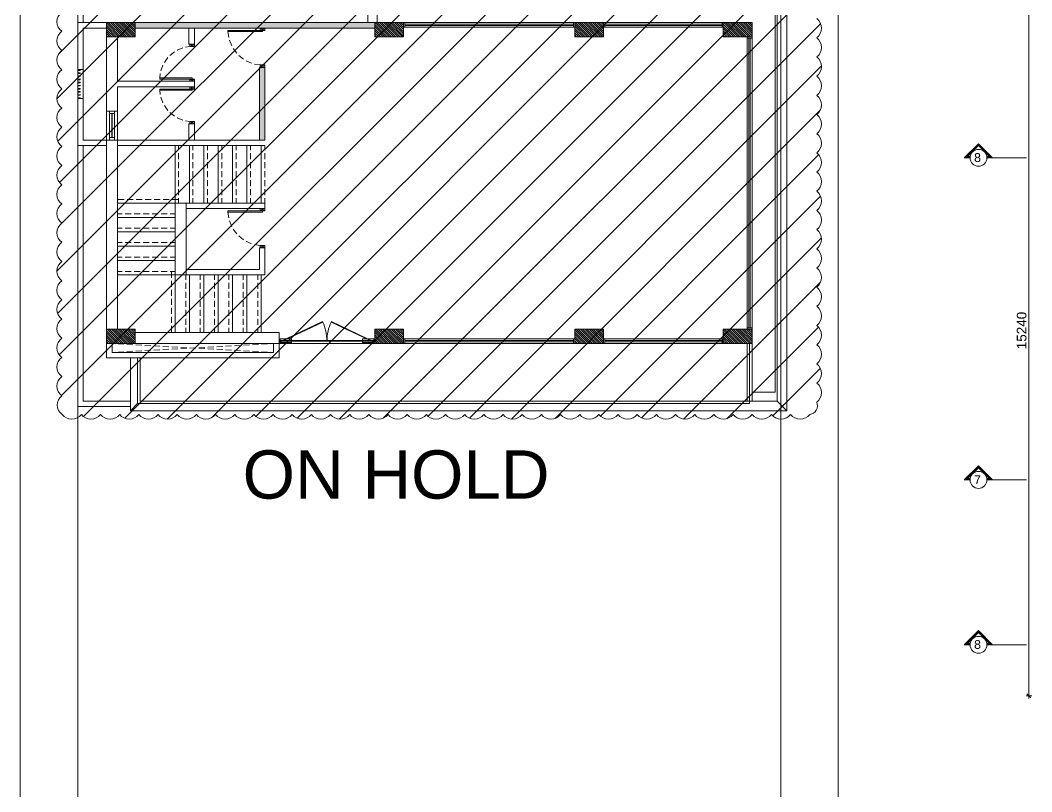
# Model space of a CAD drawing. Header units: millimetres. Extents: x -1303 to 98744, y -1303 to 90097.
# Drawn here: x 32674 to 53782, y 64031 to 80120 of the extents above; entities that cross this region are included whole.
import ezdxf

# ---------------------------------------------------------------- set-up
doc = ezdxf.new("R2010")
doc.units = ezdxf.units.MM
doc.layers.add('PDF_Geometry', color=7, linetype='Continuous')
doc.layers.add('PDF_Text', color=7, linetype='Continuous')
doc.layers.add('PDF_Solid Fills', color=192, linetype='Continuous', true_color=0xc2c0c0c0)
doc.styles.add('PDF Arial-Black', font='arial.ttf')
doc.styles.add('PDF ArialMT', font='arial.ttf')
doc.styles.get("Standard").update_dxf_attribs({"font": 'arial.ttf'})

msp = doc.modelspace()

# ---------------------------------------------------------------- linework, layer by layer
at = {"layer": 'PDF_Geometry', "color": 9, "lineweight": 0, "true_color": 0xc0c0c0}
for points in [[(34474.24796, 86672.6981, 0.4142164324), (32673.58117, 84872.28544), (32674.25886, 44887.75404, 0.4142117135), (34473.6529, 43087.25874), (47944.15217, 43087.25874, 0.4142070399), (49744.22184, 44887.32841), (49744.22184, 84872.28544, 0.4142023214), (47944.15217, 86672.35925), (34474.24796, 86672.6981)], [(47944.23481, 44287.72669, 0.4142378532), (48544.17539, 44887.32841), (48544.25804, 84857.13641, 0.4142264843), (47944.15217, 85457.08112), (34474.24796, 85457.08112, 0.4142247887), (33873.62968, 84857.05377), (33873.62968, 44887.32841, 0.4142527306), (34473.6529, 44287.30519), (47944.23481, 44287.72669)], [(38157.27723, 73435.21131, 0.4142560635), (38151.27711, 73441.21141, 0.4142558302), (38145.27701, 73435.21131, 0.4142560638), (38151.27711, 73429.21119, 0.416788948), (38155.04164, 73434.59145), (38146.57868, 73434.59145)], [(40003.27748, 73435.21131, 0.4142560549), (39997.27736, 73441.21141, 0.4142558148), (39991.27726, 73435.21131, 0.4142560571), (39997.27736, 73429.21119, 0.4143638507), (40000.81462, 73434.59145), (39993.19878, 73434.59145)]]:
    msp.add_lwpolyline(points, format="xyb", dxfattribs=at)
at = {"layer": 'PDF_Geometry', "color": 1, "lineweight": 0}
for points in [[(33438.63423, 74890.22102), (40317.32859, 81768.92366)], [(33439.48135, 78482.74866), (36723.11085, 81766.37816)], [(33453.01879, 74006.69269), (41180.55078, 81733.37756)], [(33455.56016, 77600.91457), (37584.63879, 81729.98908)], [(33477.56468, 79418.75728), (35843.80573, 81784.99833)], [(33486.87064, 73141.77626), (42089.47215, 81744.37776)], [(33490.25912, 76737.69238), (38505.40747, 81751.99774)], [(33514.80089, 75863.46173), (39437.18048, 81785.84959)], [(33535.11118, 72292.0915), (43029.70811, 81787.53556)], [(33994.6484, 71853.71169), (43912.3976, 81771.46089)], [(34857.02759, 71818.16559), (44776.46278, 81737.60904)], [(36665.56022, 71830.86004), (46621.38863, 81786.69258)], [(37590.56452, 71857.94318), (47506.61534, 81773.99813)], [(38452.09246, 71820.7111), (48372.3789, 81741.84052)], [(39330.54633, 71801.23967), (49222.05952, 81692.757)], [(40250.47202, 71823.24833), (49336.30952, 80909.0817)], [(41186.47651, 71861.33166), (49372.6986, 80047.55376)], [(42046.31434, 71823.24833), (49391.31878, 79168.24863)], [(42923.07396, 71802.09092), (49365.08276, 78244.09973)], [(52493.8417, 77248.85037), (52374.5131, 77248.85037), (52669.86967, 77544.21106), (52965.22623, 77248.85037), (52845.89764, 77248.85037)], [(52493.8417, 77258.16459), (52397.36062, 77258.16459), (52669.86967, 77530.66536), (52942.37872, 77258.16459), (52845.89764, 77258.16459)], [(52493.8417, 77267.47053), (52419.36515, 77267.47053), (52669.86967, 77517.97092), (52919.52707, 77267.47053), (52845.89764, 77267.47053)], [(52493.8417, 77276.77648), (52442.2168, 77276.77648), (52669.86967, 77504.43349), (52897.52253, 77276.77648), (52845.89764, 77276.77648)], [(43834.53669, 71814.78537), (49332.92516, 77313.17384)], [(52965.22623, 77248.85037), (53669.34638, 77248.85037)], [(44782.3885, 71865.56314), (49370.16137, 76453.33188)], [(45641.37921, 71825.78557), (49390.47165, 75574.87801)], [(46516.44872, 71803.78517), (49372.6986, 74660.03506)], [(47421.1386, 71809.70263), (49328.69367, 73717.25771)], [(48378.30049, 71868.94337), (49367.62, 72858.26701)], [(52493.8417, 70533.48952), (52374.5131, 70533.48952), (52669.86967, 70828.85022), (52965.22623, 70533.48952), (52845.89764, 70533.48952)], [(52493.8417, 70542.80374), (52397.36062, 70542.80374), (52669.86967, 70815.30452), (52942.37872, 70542.80374), (52845.89764, 70542.80374)], [(52493.8417, 70552.10969), (52419.36515, 70552.10969), (52669.86967, 70802.61008), (52919.52707, 70552.10969), (52845.89764, 70552.10969)], [(52493.8417, 70561.41564), (52442.2168, 70561.41564), (52669.86967, 70789.07265), (52897.52253, 70561.41564), (52845.89764, 70561.41564)], [(52965.22623, 70533.48952), (53669.34638, 70533.48952)], [(52493.8417, 67095.83659), (52374.5131, 67095.83659), (52669.86967, 67391.19315), (52965.22623, 67095.83659), (52845.89764, 67095.83659)], [(52493.8417, 67105.14667), (52397.36062, 67105.14667), (52669.86967, 67377.65158), (52942.37872, 67105.14667), (52845.89764, 67105.14667)], [(52493.8417, 67114.45262), (52419.36515, 67114.45262), (52669.86967, 67364.11002), (52919.52707, 67114.45262), (52845.89764, 67114.45262)], [(52493.8417, 67123.7627), (52442.2168, 67123.7627), (52669.86967, 67351.41558), (52897.52253, 67123.7627), (52845.89764, 67123.7627)], [(52965.22623, 67095.83659), (53669.34638, 67095.83659)]]:
    msp.add_lwpolyline(points, dxfattribs=at)
for points in [[(35737.1757, 71800.39668), (45628.17649, 81688.01311, 0.4999341941)], [(33538.94979, 80288.84532, 0.4999568876), (33538.92116, 79888.8802, 0.4999966035), (33538.99438, 79488.81604, 0.5000187341), (33538.96861, 79088.83682, 0.4999208291), (33538.94419, 78688.84793, 0.4999582172), (33538.92031, 78288.87719, 0.4999195064), (33538.94503, 77888.84896, 0.4999643604), (33538.91638, 77488.88387, 0.4999269374), (33538.94023, 77088.85672, 0.4999718338), (33538.91159, 76688.8916, 0.5000115381), (33538.98482, 76288.82744, 0.5000336728), (33538.95904, 75888.84822, 0.4999358088), (33538.93465, 75488.85931, 0.4998984723), (33538.95855, 75088.83214, 0.4999344401), (33538.93547, 74688.86036, 0.4999046219), (33538.95461, 74288.83882, 0.499941872), (33538.93067, 73888.86812, 0.4999046219), (33538.95461, 73488.84091, 0.5000264604), (33538.97525, 73088.83884, 0.4999739155), (33538.99729, 72688.80315, 0.4999432727), (33538.92987, 72288.86507, 0.4999016052), (33548.99596, 71898.89472, 0.5000072084), (33949.01069, 71898.91959, 0.5000406878), (34348.98285, 71898.89237, 0.4999692784), (34748.99367, 71898.89446, 0.4999357409), (35149.01807, 71898.91602, 0.5000146733), (35549.00499, 71898.91481, 0.4999697333), (35949.03642, 71898.93778, 0.499976729), (36348.98798, 71898.88968, 0.4999432035), (36749.01237, 71898.91124, 0.500018344), (37149.00207, 71898.91237, 0.4999772037), (37549.03072, 71898.933, 0.4999842019), (37948.98228, 71898.8849, 0.4999469426), (38349.00949, 71898.90885, 0.5000258491), (38748.9964, 71898.90762, 0.499984667), (39149.02502, 71898.92822, 0.4999916753), (39548.97658, 71898.88012, 0.499954406), (39949.00379, 71898.90407, 0.5000333229), (40348.99069, 71898.90284, 0.4999921385), (40749.01932, 71898.92344, 0.4999991402), (41148.97088, 71898.87534, 0.4999618775), (41548.99809, 71898.89929, 0.5000407896), (41948.985, 71898.89806, 0.4999996027), (42349.01362, 71898.91866, 0.5000066146), (42748.96518, 71898.87056, 0.4999693418), (43148.99239, 71898.89451, 0.5000482501), (43548.9793, 71898.89327, 0.5000033427), (43949.01074, 71898.91626, 0.499935662), (44349.01875, 71898.91597, 0.4999768142), (44748.98669, 71898.88973, 0.4999772938), (45149.03288, 71898.93869, 0.5000108077), (45549.00504, 71898.91149, 0.499943164), (45949.01307, 71898.91122, 0.4999842871), (46348.98098, 71898.88495, 0.4999847568), (46749.02718, 71898.93391, 0.5000182808), (47148.99934, 71898.9067, 0.4999506348), (47549.00737, 71898.90644, 0.4999917529), (47948.97529, 71898.88017, 0.4999922674), (48349.02149, 71898.92915, 0.5000257454), (48748.99364, 71898.90193, 0.4999580983), (49149.00167, 71898.90166, 0.4999188692), (49294.06244, 72153.83655, 0.4999016904), (49294.04207, 72553.87154, 0.4999465284), (49294.07072, 72953.83664, 0.4999091126), (49294.04687, 73353.86379, 0.4999452066), (49294.06987, 73753.83561, 0.4999152598), (49294.0508, 74153.85711, 0.4999526786), (49294.07465, 74553.82787, 0.4999923884), (49294.00142, 74953.89204, 0.5000233136), (49294.03283, 75353.86455, 0.4999166217), (49294.05163, 75753.86014, 0.4999614733), (49294.08028, 76153.82524, 0.4999240843), (49294.0564, 76553.85241, 0.4999601512), (49294.07944, 76953.8242, 0.4999301928), (49294.06036, 77353.84571, 0.4999676165), (49294.08421, 77753.81647, 0.5000073299), (49294.01099, 78153.88063, 0.5000382529), (49294.0424, 78553.85315, 0.4999315932), (49294.06116, 78953.84876, 0.4999689374), (49294.08506, 79353.81949, 0.4999390186), (49294.06596, 79753.84101, 0.4999004077), (49294.04119, 80153.86926, 0.4999376562)]]:
    msp.add_lwpolyline(points, format="xyb", dxfattribs=at)
at = {"layer": 'PDF_Geometry', "color": 222, "lineweight": 0, "true_color": 0xb8008a}
for points in [[(53722.66139, 66052.35082), (53722.66139, 81252.68294)], [(53679.49946, 66074.35534), (53764.9762, 65989.72571)], [(53722.66139, 66092.12839), (53722.66139, 65971.95267)], [(53781.90213, 66032.04053), (53662.57353, 66032.04053)]]:
    msp.add_lwpolyline(points, dxfattribs=at)
at = {"layer": 'PDF_Geometry', "color": 9, "lineweight": 0, "true_color": 0xc0c0c0}
for points in [[(33873.62968, 80072.09966), (33873.62968, 80672.11875), (39923.80083, 80672.11875)], [(39923.80083, 80072.09966), (39923.80083, 80821.91484), (48668.58259, 80821.91484), (48668.58259, 71977.27591), (34973.81482, 71977.27591), (34973.81482, 73077.46105)], [(33988.7268, 80072.09966), (33988.7268, 80557.02576), (39923.80083, 80557.02576)], [(40123.52758, 80072.09966), (40123.52758, 80622.19223), (48468.85585, 80622.19223), (48468.85585, 72176.99852), (35173.54157, 72176.99852), (35173.54157, 73077.46105), (35173.54157, 72176.99852), (47843.44373, 72176.99852), (47843.44373, 73377.04497)], [(40123.52758, 80557.02576), (48429.07827, 80557.02576), (48429.07827, 72362.34071), (47944.15217, 72362.34071)], [(34473.6529, 80072.09966), (33873.62968, 80072.09966), (33873.62968, 79089.54474), (33988.7268, 79089.54474), (33988.7268, 79956.99841), (34473.6529, 79956.99841)], [(33873.62968, 80042.47929), (33873.62968, 79791.97064)], [(35073.67613, 80072.09966), (40073.59693, 80072.09966)], [(48544.17539, 79791.97064), (48544.17539, 80042.47929)], [(35073.67613, 79956.99841), (40073.59693, 79956.99841)], [(36192.48144, 79956.99841), (36192.48144, 79617.63691), (36307.57856, 79617.63691), (36307.57856, 79956.99841)], [(37009.15733, 79882.52599), (37024.38902, 79762.35027)], [(37778.43981, 79956.99841), (37678.57851, 79907.07189)], [(37678.57851, 79956.99841), (37778.43981, 79907.07189)], [(33873.62968, 79667.56343), (33873.62968, 79417.06304)], [(34473.6529, 79772.50747), (34473.6529, 78222.09107), (34703.84714, 78222.09107), (34703.84714, 78732.40606), (36307.57856, 78732.40606), (36307.57856, 78847.50731), (36213.63885, 78894.0536)], [(34703.84714, 79772.50747), (34703.84714, 78847.50731), (36307.57856, 78847.50731)], [(36307.57856, 79617.63691), (36213.63885, 79570.23936), (36125.62486, 79557.54491)], [(36307.57856, 79570.23936), (36213.63885, 79617.63691)], [(37039.62483, 79701.41528), (37086.17112, 79585.47931)], [(48544.17539, 79417.06304), (48544.17539, 79667.56343)], [(35896.27775, 79462.76635), (35798.10655, 79384.90543)], [(36065.537, 79541.47024), (35949.59276, 79494.07269)], [(37116.63861, 79531.31304), (37191.11103, 79430.60047)], [(37234.27297, 79385.74843), (37331.59704, 79307.88751)], [(33873.62968, 79292.65584), (33873.62968, 79042.15545)], [(35651.69896, 79184.33157), (35607.68989, 79067.54434)], [(35754.94462, 79340.05339), (35681.31933, 79239.34083)], [(37384.91204, 79275.72992), (37499.16204, 79224.95214)], [(37559.2499, 79207.18322), (37678.57851, 79186.86881), (37778.43981, 79136.94229)], [(37778.43981, 79186.86881), (37678.57851, 79136.94229)], [(48544.17539, 79042.15545), (48544.17539, 79292.65584)], [(34473.6529, 77506.97073), (33873.62968, 77506.97073), (33873.62968, 78489.52565), (33988.7268, 78489.52565), (33988.7268, 77622.07198), (37778.43981, 77622.07198), (37778.43981, 79136.94229), (37664.18981, 79136.94229), (37664.18981, 77622.07198)], [(33877.01404, 79087.0075), (33921.0231, 79077.70155)], [(33921.0231, 79087.0075), (33877.01404, 79077.70155)], [(33877.01404, 79021.84104), (33921.0231, 79012.53508)], [(33921.0231, 79021.84104), (33877.01404, 79012.53508)], [(33877.01404, 78956.67457), (33921.0231, 78947.36862)], [(33921.0231, 78956.67457), (33877.01404, 78947.36862)], [(35594.14833, 79006.60935), (35584.84237, 78917.74825)], [(33873.62968, 78916.90526), (33873.62968, 78667.24786)], [(33877.01404, 78891.51637), (33921.0231, 78883.05341)], [(33921.0231, 78891.51637), (33877.01404, 78883.05341)], [(33877.01404, 78827.1929), (33921.0231, 78817.88694)], [(33921.0231, 78827.1929), (33877.01404, 78817.88694)], [(33877.01404, 78762.02643), (33921.0231, 78752.72048)], [(33921.0231, 78762.02643), (33877.01404, 78752.72048)], [(36213.63885, 78847.50731), (36307.57856, 78894.0536)], [(48544.17539, 78667.24786), (48544.17539, 78916.90526)], [(33873.62968, 78541.9894), (33873.62968, 78292.332)], [(33877.01404, 78696.86823), (33921.0231, 78687.55401)], [(33921.0231, 78696.86823), (33877.01404, 78687.55401)], [(33877.01404, 78631.70176), (33921.0231, 78622.38754)], [(33921.0231, 78631.70176), (33877.01404, 78622.38754)], [(33877.01404, 78566.5353), (33921.0231, 78558.07234)], [(33921.0231, 78566.5353), (33877.01404, 78558.07234)], [(35584.84237, 78662.16513), (35594.14833, 78573.30402)], [(36307.57856, 78732.40606), (36213.63885, 78685.01677)], [(36213.63885, 78732.40606), (36307.57856, 78685.01677)], [(48544.17539, 78292.332), (48544.17539, 78541.9894)], [(33877.01404, 78501.36884), (33921.0231, 78492.90587)], [(33921.0231, 78501.36884), (33877.01404, 78492.90587)], [(35607.68989, 78512.36903), (35651.69896, 78395.5818)], [(35681.31933, 78340.57255), (35754.94462, 78239.01699)], [(33873.62968, 78167.08181), (33873.62968, 77917.42441)], [(34473.6529, 78222.09107), (34473.6529, 77622.07198), (34473.6529, 73677.48014)], [(34582.8243, 77671.9985), (34582.8243, 78172.16455)], [(34594.67575, 77671.9985), (34594.67575, 78172.16455)], [(34703.84714, 78222.09107), (34703.84714, 77622.07198), (34703.84714, 73677.48014)], [(35798.10655, 78194.16494), (35896.27775, 78117.15529)], [(48544.17539, 77917.42441), (48544.17539, 78167.08181)], [(35949.59276, 78085.84067), (36065.537, 78037.60013)], [(36125.62486, 78022.36845), (36213.63885, 78008.82275), (36307.57856, 77962.27646)], [(36307.57856, 77622.07198), (36307.57856, 77962.27646), (36192.48144, 77962.27646), (36192.48144, 77622.07198)], [(36307.57856, 78008.82275), (36213.63885, 77962.27646)], [(33873.62968, 77792.17422), (33873.62968, 77542.51682)], [(48544.17539, 77542.51682), (48544.17539, 77792.17422)], [(34973.81482, 72061.90553), (33873.62968, 72061.90553), (33873.62968, 77506.97073)], [(34973.81482, 72176.99852), (33988.7268, 72176.99852), (33988.7268, 77506.97073)], [(34703.84714, 77506.97073), (37778.43981, 77506.97073), (37778.43981, 77407.10942)], [(34703.84714, 76306.92428), (35903.89358, 76306.92428), (35903.89358, 77506.97073)], [(36134.08783, 74922.3869), (37664.18981, 74922.3869), (37664.18981, 75372.60989), (37778.43981, 75372.60989), (37778.43981, 74807.28565), (35903.89358, 74807.28565), (35903.89358, 76306.92428), (37703.96739, 76306.92428), (37703.96739, 77506.97073)], [(35979.21313, 77407.10942), (35979.21313, 77506.97073)], [(36203.48164, 76306.92428), (36203.48164, 77506.97073)], [(36278.80531, 77407.10942), (36278.80531, 77506.97073)], [(36503.91681, 76306.92428), (36503.91681, 77506.97073)], [(36579.24048, 77407.10942), (36579.24048, 77506.97073)], [(36803.50899, 76306.92428), (36803.50899, 77506.97073)], [(36878.82854, 77407.10942), (36878.82854, 77506.97073)], [(37103.94416, 76306.92428), (37103.94416, 77506.97073)], [(37179.26371, 77407.10942), (37179.26371, 77506.97073)], [(37403.53222, 76306.92428), (37403.53222, 77506.97073)], [(37478.85176, 77407.10942), (37478.85176, 77506.97073)], [(33873.62968, 77417.26662), (33873.62968, 77167.60923)], [(35979.21313, 77220.08125), (35979.21313, 77344.48019)], [(36278.80531, 77220.08125), (36278.80531, 77344.48019)], [(36579.24048, 77220.08125), (36579.24048, 77344.48019)], [(36878.82854, 77220.08125), (36878.82854, 77344.48019)], [(37179.26371, 77220.08125), (37179.26371, 77344.48019)], [(37478.85176, 77220.08125), (37478.85176, 77344.48019)], [(37778.43981, 77220.08125), (37778.43981, 77344.48019)], [(48544.17539, 77167.60923), (48544.17539, 77417.26662)], [(35979.21313, 77032.20182), (35979.21313, 77157.45202)], [(36278.80531, 77032.20182), (36278.80531, 77157.45202)], [(36579.24048, 77032.20182), (36579.24048, 77157.45202)], [(36878.82854, 77032.20182), (36878.82854, 77157.45202)], [(37179.26371, 77032.20182), (37179.26371, 77157.45202)], [(37478.85176, 77032.20182), (37478.85176, 77157.45202)], [(37778.43981, 77032.20182), (37778.43981, 77157.45202)], [(33873.62968, 77042.35904), (33873.62968, 76792.70164)], [(35979.21313, 76845.16539), (35979.21313, 76969.5726)], [(36278.80531, 76845.16539), (36278.80531, 76969.5726)], [(36579.24048, 76845.16539), (36579.24048, 76969.5726)], [(36878.82854, 76845.16539), (36878.82854, 76969.5726)], [(37179.26371, 76845.16539), (37179.26371, 76969.5726)], [(37478.85176, 76845.16539), (37478.85176, 76969.5726)], [(37778.43981, 76845.16539), (37778.43981, 76969.5726)], [(48544.17539, 76792.70164), (48544.17539, 77042.35904)], [(33873.62968, 76667.44318), (33873.62968, 76416.94279)], [(35979.21313, 76657.29424), (35979.21313, 76782.54443)], [(36278.80531, 76657.29424), (36278.80531, 76782.54443)], [(36579.24048, 76657.29424), (36579.24048, 76782.54443)], [(36878.82854, 76657.29424), (36878.82854, 76782.54443)], [(37179.26371, 76657.29424), (37179.26371, 76782.54443)], [(37478.85176, 76657.29424), (37478.85176, 76782.54443)], [(37778.43981, 76657.29424), (37778.43981, 76782.54443)], [(48544.17539, 76416.94279), (48544.17539, 76667.44318)], [(35979.21313, 76469.41481), (35979.21313, 76594.66501)], [(36278.80531, 76469.41481), (36278.80531, 76594.66501)], [(36579.24048, 76469.41481), (36579.24048, 76594.66501)], [(36878.82854, 76469.41481), (36878.82854, 76594.66501)], [(37179.26371, 76469.41481), (37179.26371, 76594.66501)], [(37478.85176, 76469.41481), (37478.85176, 76594.66501)], [(37778.43981, 76469.41481), (37778.43981, 76594.66501)], [(33873.62968, 76292.53559), (33873.62968, 76042.0352)], [(34840.94466, 76382.24795), (34703.84714, 76382.24795)], [(35028.82408, 76382.24795), (34903.57388, 76382.24795)], [(35216.7035, 76382.24795), (35091.44917, 76382.24795)], [(35403.73167, 76382.24795), (35278.48148, 76382.24795)], [(35591.61109, 76382.24795), (35466.3609, 76382.24795)], [(35778.6434, 76382.24795), (35654.23619, 76382.24795)], [(35979.21313, 76382.24795), (35841.26849, 76382.24795)], [(35979.21313, 76306.92428), (35979.21313, 76407.63684)], [(36134.08783, 76192.67428), (37778.43981, 76192.67428), (37778.43981, 76306.92428), (37778.43981, 76407.63684)], [(36134.08783, 74807.28565), (36134.08783, 76306.92428)], [(36278.80531, 76306.92428), (36278.80531, 76407.63684)], [(36579.24048, 76306.92428), (36579.24048, 76407.63684)], [(36878.82854, 76306.92428), (36878.82854, 76407.63684)], [(37179.26371, 76306.92428), (37179.26371, 76407.63684)], [(37478.85176, 76306.92428), (37478.85176, 76407.63684)], [(37778.43981, 76306.92428), (37703.96739, 76306.92428)], [(48544.17539, 76042.0352), (48544.17539, 76292.53559)], [(34803.70844, 76082.65577), (34703.84714, 76082.65577)], [(35903.89358, 76007.33209), (34703.84714, 76007.33209)], [(34991.58787, 76082.65577), (34866.33355, 76082.65577)], [(35178.62017, 76082.65577), (35054.21297, 76082.65577)], [(35366.49546, 76082.65577), (35241.24527, 76082.65577)], [(35553.52776, 76082.65577), (35429.12056, 76082.65577)], [(35741.40718, 76082.65577), (35616.15286, 76082.65577)], [(35903.89358, 76082.65577), (35804.03228, 76082.65577)], [(37009.15733, 76117.35061), (37024.38902, 75997.18315)], [(37778.43981, 76192.67428), (37678.57851, 76141.89651)], [(37678.57851, 76192.67428), (37778.43981, 76141.89651)], [(33873.62968, 75917.628), (33873.62968, 75667.12761)], [(34803.70844, 75782.22059), (34703.84714, 75782.22059)], [(34991.58787, 75782.22059), (34866.33355, 75782.22059)], [(35178.62017, 75782.22059), (35054.21297, 75782.22059)], [(35366.49546, 75782.22059), (35241.24527, 75782.22059)], [(35553.52776, 75782.22059), (35429.12056, 75782.22059)], [(35741.40718, 75782.22059), (35616.15286, 75782.22059)], [(35903.89358, 75782.22059), (35804.03228, 75782.22059)], [(37039.62483, 75936.24816), (37086.17112, 75820.30393)], [(48544.17539, 75667.12761), (48544.17539, 75917.628)], [(35903.89358, 75706.89692), (34703.84714, 75706.89692)], [(37116.63861, 75766.13766), (37191.11103, 75666.27636)], [(37234.27297, 75620.58132), (37331.59704, 75542.7204)], [(33873.62968, 75541.86915), (33873.62968, 75292.21175)], [(34803.70844, 75482.62841), (34703.84714, 75482.62841)], [(35903.89358, 75407.313), (34703.84714, 75407.313)], [(34991.58787, 75482.62841), (34866.33355, 75482.62841)], [(35178.62017, 75482.62841), (35054.21297, 75482.62841)], [(35366.49546, 75482.62841), (35241.24527, 75482.62841)], [(35553.52776, 75482.62841), (35429.12056, 75482.62841)], [(35741.40718, 75482.62841), (35616.15286, 75482.62841)], [(35903.89358, 75482.62841), (35804.03228, 75482.62841)], [(37384.91204, 75510.5628), (37499.16204, 75459.78503)], [(37559.2499, 75442.00785), (37678.57851, 75422.54468), (37778.43981, 75372.60989)], [(37778.43981, 75422.54468), (37678.57851, 75372.60989)], [(48544.17539, 75292.21175), (48544.17539, 75541.86915)], [(33873.62968, 75166.96156), (33873.62968, 74917.30416)], [(34803.70844, 75182.19324), (34703.84714, 75182.19324)], [(34991.58787, 75182.19324), (34866.33355, 75182.19324)], [(35178.62017, 75182.19324), (35054.21297, 75182.19324)], [(35366.49546, 75182.19324), (35241.24527, 75182.19324)], [(35553.52776, 75182.19324), (35429.12056, 75182.19324)], [(35741.40718, 75182.19324), (35616.15286, 75182.19324)], [(35903.89358, 75182.19324), (35804.03228, 75182.19324)], [(48544.17539, 74917.30416), (48544.17539, 75166.96156)], [(35903.89358, 75106.87783), (34703.84714, 75106.87783)], [(33873.62968, 74792.05397), (33873.62968, 74542.39657)], [(34803.70844, 74882.60932), (34703.84714, 74882.60932)], [(34703.84714, 74807.28565), (35903.89358, 74807.28565), (35903.89358, 73607.2392)], [(34991.58787, 74882.60932), (34866.33355, 74882.60932)], [(35178.62017, 74882.60932), (35054.21297, 74882.60932)], [(35366.49546, 74882.60932), (35241.24527, 74882.60932)], [(35553.52776, 74882.60932), (35429.12056, 74882.60932)], [(35741.40718, 74882.60932), (35616.15286, 74882.60932)], [(35903.89358, 74882.60932), (35804.03228, 74882.60932)], [(35828.57405, 74882.60932), (35828.57405, 74744.66469)], [(36129.00922, 74807.28565), (36129.00922, 74707.42434)], [(36203.48164, 74807.28565), (36203.48164, 73607.2392)], [(36428.59727, 74807.28565), (36428.59727, 74707.42434)], [(36503.91681, 74807.28565), (36503.91681, 73607.2392)], [(36729.03244, 74807.28565), (36729.03244, 74707.42434)], [(36803.50899, 74807.28565), (36803.50899, 73607.2392)], [(37028.6205, 74807.28565), (37028.6205, 74707.42434)], [(37103.94416, 74807.28565), (37103.94416, 73607.2392)], [(37329.05567, 74807.28565), (37329.05567, 74707.42434)], [(37403.53222, 74807.28565), (37403.53222, 73607.2392)], [(37628.64785, 74807.28565), (37628.64785, 74707.42434)], [(37703.96739, 74807.28565), (37703.96739, 73607.2392)], [(48544.17539, 74542.39657), (48544.17539, 74792.05397)], [(35828.57405, 74682.03545), (35828.57405, 74557.62825)], [(36129.00922, 74644.79511), (36129.00922, 74519.54492)], [(36428.59727, 74644.79511), (36428.59727, 74519.54492)], [(36729.03244, 74644.79511), (36729.03244, 74519.54492)], [(37028.6205, 74644.79511), (37028.6205, 74519.54492)], [(37329.05567, 74644.79511), (37329.05567, 74519.54492)], [(37628.64785, 74644.79511), (37628.64785, 74519.54492)], [(33873.62968, 74417.14637), (33873.62968, 74167.48898)], [(35828.57405, 74495.00729), (35828.57405, 74369.74882)], [(35828.57405, 74307.12786), (35828.57405, 74181.87767)], [(36129.00922, 74456.92396), (36129.00922, 74332.51675)], [(36428.59727, 74456.92396), (36428.59727, 74332.51675)], [(36729.03244, 74456.92396), (36729.03244, 74332.51675)], [(37028.6205, 74456.92396), (37028.6205, 74332.51675)], [(37329.05567, 74456.92396), (37329.05567, 74332.51675)], [(37628.64785, 74456.92396), (37628.64785, 74332.51675)], [(48544.17539, 74167.48898), (48544.17539, 74417.14637)], [(35828.57405, 74120.09143), (35828.57405, 73994.84124)], [(36129.00922, 74269.88752), (36129.00922, 74144.63733)], [(36428.59727, 74269.88752), (36428.59727, 74144.63733)], [(36729.03244, 74269.88752), (36729.03244, 74144.63733)], [(37028.6205, 74269.88752), (37028.6205, 74144.63733)], [(37329.05567, 74269.88752), (37329.05567, 74144.63733)], [(37628.64785, 74269.88752), (37628.64785, 74144.63733)], [(33873.62968, 74042.23879), (33873.62968, 73792.58139)], [(35828.57405, 73932.22027), (35828.57405, 73806.96181)], [(36129.00922, 74082.00809), (36129.00922, 73957.60916)], [(36129.00922, 73894.97993), (36129.00922, 73769.72973)], [(36428.59727, 74082.00809), (36428.59727, 73957.60916)], [(36428.59727, 73894.97993), (36428.59727, 73769.72973)], [(36729.03244, 74082.00809), (36729.03244, 73957.60916)], [(36729.03244, 73894.97993), (36729.03244, 73769.72973)], [(37028.6205, 74082.00809), (37028.6205, 73957.60916)], [(37028.6205, 73894.97993), (37028.6205, 73769.72973)], [(37329.05567, 74082.00809), (37329.05567, 73957.60916)], [(37329.05567, 73894.97993), (37329.05567, 73769.72973)], [(37628.64785, 74082.00809), (37628.64785, 73957.60916)], [(37628.64785, 73894.97993), (37628.64785, 73769.72973)], [(48544.17539, 73792.58139), (48544.17539, 74042.23879)], [(35828.57405, 73745.18384), (35828.57405, 73607.2392)], [(36129.00922, 73707.10051), (36129.00922, 73607.2392)], [(36428.59727, 73707.10051), (36428.59727, 73607.2392)], [(36729.03244, 73707.10051), (36729.03244, 73607.2392)], [(37028.6205, 73707.10051), (37028.6205, 73607.2392)], [(37329.05567, 73707.10051), (37329.05567, 73607.2392)], [(37628.64785, 73707.10051), (37628.64785, 73607.2392)], [(33873.62968, 73667.32293), (33873.62968, 73417.66553)], [(35073.67613, 73377.04497), (38073.79638, 73377.04497), (38073.79638, 73607.2392), (35073.67613, 73607.2392)], [(48544.17539, 73417.66553), (48544.17539, 73667.32293)], [(33873.62968, 73292.41534), (33873.62968, 73041.91495)], [(34473.6529, 73377.04497), (34473.6529, 73077.46105), (38073.79638, 73077.46105), (38073.79638, 73377.04497)], [(34651.37512, 73373.66474), (34588.75002, 73377.04497), (34588.75002, 73192.55403), (37958.70339, 73192.55403), (37896.07417, 73195.94253)], [(34838.40742, 73363.50753), (34714.00022, 73370.27625)], [(35025.43972, 73353.35032), (34901.03251, 73360.11904)], [(35213.31501, 73343.19312), (35088.06482, 73349.96183)], [(35123.61091, 73077.46105), (35123.61091, 72127.06373), (47894.22151, 72127.06373), (47894.22151, 73377.04497)], [(35400.34731, 73333.0359), (35275.09712, 73339.81289)], [(35587.37961, 73322.88696), (35462.97241, 73329.65568)], [(35462.97241, 73239.94331), (35587.37961, 73246.7203)], [(35774.41192, 73311.8785), (35650.00471, 73318.65548)], [(35650.00471, 73250.95178), (35774.41192, 73257.72049)], [(35961.44421, 73301.72956), (35837.03701, 73308.49827)], [(35837.03701, 73261.10072), (35961.44421, 73267.87771)], [(36149.3195, 73291.57234), (36024.06931, 73298.34106)], [(36024.06931, 73271.25793), (36149.3195, 73278.02664)], [(36336.3518, 73281.41514), (36211.10161, 73288.18386)], [(36211.10161, 73281.41514), (36336.3518, 73288.18386)], [(36398.9769, 73291.57234), (36523.38411, 73298.34106)], [(36523.38411, 73271.25793), (36398.9769, 73278.02664)], [(36586.0092, 73301.72956), (36710.4164, 73308.49827)], [(36710.4164, 73261.10072), (36586.0092, 73267.87771)], [(36773.04151, 73311.8785), (36898.29169, 73318.65548)], [(36898.29169, 73250.95178), (36773.04151, 73257.72049)], [(36960.0738, 73322.88696), (37085.324, 73329.65568)], [(37085.324, 73239.94331), (36960.0738, 73246.7203)], [(37147.94909, 73333.0359), (37272.3563, 73339.81289)], [(37334.98139, 73343.19312), (37459.38859, 73349.96183)], [(37522.0137, 73353.35032), (37646.41677, 73360.11904)], [(37709.04599, 73363.50753), (37834.29619, 73370.27625)], [(37896.07417, 73373.66474), (37958.70339, 73377.04497), (37958.70339, 73192.55403)], [(47944.15217, 73377.04497), (47944.15217, 72176.99852)], [(48544.17539, 73041.91495), (48544.17539, 73292.41534)], [(34588.75002, 73192.55403), (34651.37512, 73195.94253)], [(34714.00022, 73199.32275), (34838.40742, 73206.09146)], [(34901.03251, 73209.47996), (35025.43972, 73216.24868)], [(35088.06482, 73219.63716), (35213.31501, 73226.40588)], [(35275.09712, 73229.79438), (35400.34731, 73236.56309)], [(37272.3563, 73229.79438), (37147.94909, 73236.56309)], [(37459.38859, 73219.63716), (37334.98139, 73226.40588)], [(37646.41677, 73209.47996), (37522.0137, 73216.24868)], [(37834.29619, 73199.32275), (37709.04599, 73206.09146)], [(33873.62968, 72917.50775), (33873.62968, 72667.00736)], [(48544.17539, 72667.00736), (48544.17539, 72917.50775)], [(33873.62968, 72542.60015), (33873.62968, 72292.0915)], [(48544.17539, 72292.0915), (48544.17539, 72542.60015)], [(33873.62968, 72167.69257), (33873.62968, 71917.18391)], [(34973.81482, 71977.27591), (35123.61091, 72127.06373)], [(48468.85585, 72176.99852), (48668.58259, 71977.27591)], [(48544.17539, 71917.18391), (48544.17539, 72167.69257)], [(33873.62968, 71791.93372), (33873.62968, 71542.27632)], [(48544.17539, 71542.27632), (48544.17539, 71791.93372)], [(33873.62968, 71417.02612), (33873.62968, 71167.36873)], [(48544.17539, 71167.36873), (48544.17539, 71417.02612)], [(33873.62968, 71042.11854), (33873.62968, 70792.46114)], [(48544.17539, 70792.46114), (48544.17539, 71042.11854)], [(33873.62968, 70667.20268), (33873.62968, 70417.54528)], [(48544.17539, 70417.54528), (48544.17539, 70667.20268)], [(33873.62968, 70292.29509), (33873.62968, 70042.63769)], [(48544.17539, 70042.63769), (48544.17539, 70292.29509)], [(33873.62968, 69917.3875), (33873.62968, 69666.88711)], [(48544.17539, 69666.88711), (48544.17539, 69917.3875)], [(33873.62968, 69542.4799), (33873.62968, 69291.97125)], [(48544.17539, 69291.97125), (48544.17539, 69542.4799)], [(33873.62968, 69167.57232), (33873.62968, 68917.06366)], [(48544.17539, 68917.06366), (48544.17539, 69167.57232)], [(33873.62968, 68792.65645), (33873.62968, 68542.15607)], [(48544.17539, 68542.15607), (48544.17539, 68792.65645)], [(33873.62968, 68416.90587), (33873.62968, 68167.24848)], [(48544.17539, 68167.24848), (48544.17539, 68416.90587)], [(33873.62968, 68041.99829), (33873.62968, 67792.33675)], [(48544.17539, 67792.33675), (48544.17539, 68041.99829)], [(33873.62968, 67667.08656), (33873.62968, 67417.42917)], [(48544.17539, 67417.42917), (48544.17539, 67667.08656)], [(33873.62968, 67292.17484), (33873.62968, 67042.51744)], [(48544.17539, 67042.51744), (48544.17539, 67292.17484)], [(33873.62968, 66917.26725), (33873.62968, 66667.60985)], [(48544.17539, 66667.60985), (48544.17539, 66917.26725)], [(33873.62968, 66542.35965), (33873.62968, 66292.70225)], [(48544.17539, 66292.70225), (48544.17539, 66542.35965)], [(33873.62968, 66167.44793), (33873.62968, 65916.94341)], [(48544.17539, 65916.94341), (48544.17539, 66167.44793)], [(33873.62968, 65792.54034), (33873.62968, 65542.03582)], [(48544.17539, 65542.03582), (48544.17539, 65792.54034)], [(33873.62968, 65417.62862), (33873.62968, 65167.12823)], [(48544.17539, 65167.12823), (48544.17539, 65417.62862)], [(33873.62968, 65041.8739), (33873.62968, 64792.2165)], [(48544.17539, 64792.2165), (48544.17539, 65041.8739)], [(33873.62968, 64666.96631), (33873.62968, 64417.30892)], [(48544.17539, 64417.30892), (48544.17539, 64666.96631)], [(33873.62968, 64292.05459), (33873.62968, 64042.39719)], [(48544.17539, 64042.39719), (48544.17539, 64292.05459)]]:
    msp.add_lwpolyline(points, dxfattribs=at)
at = {"layer": 'PDF_Geometry', "color": 5, "lineweight": 0}
for points in [[(34473.6529, 79772.50747), (35073.67697, 79772.50747), (35073.67697, 80072.09637), (34473.6529, 80072.09637)], [(40073.59693, 79772.50747), (40673.621, 79772.50747), (40673.621, 80072.09637), (40073.59693, 80072.09637)], [(44244.14325, 79772.50747), (44844.16732, 79772.50747), (44844.16732, 80072.09637), (44244.14325, 80072.09637)], [(47344.12894, 79772.50747), (47944.15301, 79772.50747), (47944.15301, 80072.09637), (47344.12894, 80072.09637)], [(34473.6529, 73377.04497), (35073.67697, 73377.04497), (35073.67697, 73677.48014), (34473.6529, 73677.48014)], [(40073.59693, 73377.04497), (40673.621, 73377.04497), (40673.621, 73677.48014), (40073.59693, 73677.48014)], [(44244.14325, 73377.04497), (44844.16732, 73377.04497), (44844.16732, 73677.48014), (44244.14325, 73677.48014)], [(47344.12894, 73377.04497), (47944.15301, 73377.04497), (47944.15301, 73677.48014), (47344.12894, 73677.48014)]]:
    msp.add_lwpolyline(points, close=True, dxfattribs=at)
at = {"layer": 'PDF_Geometry', "color": 9, "lineweight": 0, "true_color": 0xc0c0c0}
for points in [[(34473.6529, 73377.04497), (47944.1501, 73377.04497), (47944.1501, 80072.0945), (34473.6529, 80072.0945)], [(40673.62015, 79972.23008), (44244.14403, 79972.23008), (44244.14403, 80072.09304), (40673.62015, 80072.09304)], [(40673.62015, 79972.23008), (40699.85533, 79972.23008), (40699.85533, 80072.09304), (40673.62015, 80072.09304)], [(40699.85616, 80009.47043), (44217.90983, 80009.47043), (44217.90983, 80035.70561), (40699.85616, 80035.70561)], [(44217.90725, 79972.23008), (44244.14243, 79972.23008), (44244.14243, 80072.09304), (44217.90725, 80072.09304)], [(44844.16648, 79972.23008), (47344.12559, 79972.23008), (47344.12559, 80072.09304), (44844.16648, 80072.09304)], [(44844.16648, 79972.23008), (44869.55537, 79972.23008), (44869.55537, 80072.09304), (44844.16648, 80072.09304)], [(44869.55537, 80009.47043), (47317.89035, 80009.47043), (47317.89035, 80035.70561), (44869.55537, 80035.70561)], [(47317.89293, 79972.23008), (47344.12812, 79972.23008), (47344.12812, 80072.09304), (47317.89293, 80072.09304)], [(37009.15733, 79882.52599), (37728.50916, 79882.52599), (37728.50916, 79907.06858), (37009.15733, 79907.06858)], [(37678.57851, 79907.07189), (37778.44146, 79907.07189), (37778.44146, 79957.00337), (37678.57851, 79957.00337)], [(36213.63885, 79570.23936), (36307.57773, 79570.23936), (36307.57773, 79617.63195), (36213.63885, 79617.63195)], [(47843.44373, 79746.2756), (47944.15299, 79746.2756), (47944.15299, 79772.51078), (47843.44373, 79772.51078)], [(47843.44373, 73677.48014), (47944.15299, 73677.48014), (47944.15299, 79772.50592), (47843.44373, 79772.50592)], [(47880.67995, 73703.72028), (47906.91513, 73703.72028), (47906.91513, 79746.2756), (47880.67995, 79746.2756)], [(37678.57851, 79136.94229), (37778.44146, 79136.94229), (37778.44146, 79186.87377), (37678.57851, 79186.87377)], [(33873.62968, 78489.52565), (33988.72597, 78489.52565), (33988.72597, 79089.54971), (33873.62968, 79089.54971)], [(33877.01404, 79087.0075), (33877.01404, 79077.70155), (33921.0231, 79077.70155), (33921.0231, 79087.0075), (33873.62968, 79089.54474), (33873.62968, 79075.15604), (33923.56033, 79075.15604), (33923.56033, 79089.54474)], [(33877.01404, 79021.84104), (33877.01404, 79012.53508), (33921.0231, 79012.53508), (33921.0231, 79021.84104), (33873.62968, 79024.37827), (33873.62968, 79009.99785), (33923.56033, 79009.99785), (33923.56033, 79024.37827)], [(33877.01404, 78956.67457), (33877.01404, 78947.36862), (33921.0231, 78947.36862), (33921.0231, 78956.67457), (33873.62968, 78960.06306), (33873.62968, 78944.83138), (33923.56033, 78944.83138), (33923.56033, 78960.06306)], [(33877.01404, 78891.51637), (33877.01404, 78883.05341), (33921.0231, 78883.05341), (33921.0231, 78891.51637), (33873.62968, 78894.8966), (33873.62968, 78879.66491), (33923.56033, 78879.66491), (33923.56033, 78894.8966)], [(33877.01404, 78827.1929), (33877.01404, 78817.88694), (33921.0231, 78817.88694), (33921.0231, 78827.1929), (33873.62968, 78829.73013), (33873.62968, 78814.49845), (33923.56033, 78814.49845), (33923.56033, 78829.73013)], [(33877.01404, 78762.02643), (33877.01404, 78752.72048), (33921.0231, 78752.72048), (33921.0231, 78762.02643), (33873.62968, 78764.57193), (33873.62968, 78750.18324), (33923.56033, 78750.18324), (33923.56033, 78764.57193)], [(35584.84237, 78894.0536), (36261.0331, 78894.0536), (36261.0331, 78917.7499), (35584.84237, 78917.7499)], [(36213.63885, 78847.50731), (36307.57773, 78847.50731), (36307.57773, 78894.0536), (36213.63885, 78894.0536)], [(33877.01404, 78696.86823), (33877.01404, 78687.55401), (33921.0231, 78687.55401), (33921.0231, 78696.86823), (33873.62968, 78699.40546), (33873.62968, 78685.01677), (33923.56033, 78685.01677), (33923.56033, 78699.40546)], [(33877.01404, 78631.70176), (33877.01404, 78622.38754), (33921.0231, 78622.38754), (33921.0231, 78631.70176), (33873.62968, 78635.08199), (33873.62968, 78619.85031), (33923.56033, 78619.85031), (33923.56033, 78635.08199)], [(33877.01404, 78566.5353), (33877.01404, 78558.07234), (33921.0231, 78558.07234), (33921.0231, 78566.5353), (33873.62968, 78569.92379), (33873.62968, 78554.68384), (33923.56033, 78554.68384), (33923.56033, 78569.92379)], [(35584.84237, 78662.16513), (36261.0331, 78662.16513), (36261.0331, 78685.01512), (35584.84237, 78685.01512)], [(36213.63885, 78685.01677), (36307.57773, 78685.01677), (36307.57773, 78732.40937), (36213.63885, 78732.40937)], [(33877.01404, 78501.36884), (33877.01404, 78492.90587), (33921.0231, 78492.90587), (33921.0231, 78501.36884), (33873.62968, 78504.75732), (33873.62968, 78489.52565), (33923.56033, 78489.52565), (33923.56033, 78504.75732)], [(34538.81937, 78172.16455), (34638.68233, 78172.16455), (34638.68233, 78222.09603), (34538.81937, 78222.09603)], [(34638.68067, 77622.07198), (34638.68067, 78222.09107), (34538.81937, 78222.09107), (34538.81937, 77622.07198), (34638.68067, 77622.07198), (34638.68067, 77671.9985), (34538.81937, 77671.9985), (34538.81937, 77622.07198)], [(36213.63885, 77962.27646), (36307.57773, 77962.27646), (36307.57773, 78008.82275), (36213.63885, 78008.82275)], [(37009.15733, 76117.35061), (37728.50916, 76117.35061), (37728.50916, 76141.8932), (37009.15733, 76141.8932)], [(37678.57851, 76141.89651), (37778.44146, 76141.89651), (37778.44146, 76192.67428), (37678.57851, 76192.67428)], [(37678.57851, 75372.60989), (37778.44146, 75372.60989), (37778.44146, 75422.54137), (37678.57851, 75422.54137)], [(38985.25911, 73824.73899), (38980.1805, 73835.73919), (38078.87498, 73407.51659), (38083.95359, 73396.50812)], [(39162.98132, 73824.73899), (39168.05993, 73835.73919), (40069.36545, 73407.51659), (40063.43971, 73396.50812)], [(47843.44373, 73677.48014), (47944.15299, 73677.48014), (47944.15299, 73703.71532), (47843.44373, 73703.71532)], [(38099.18527, 73397.35938), (38331.07044, 73397.35938), (38331.07044, 73472.67974), (38099.18527, 73472.67974)], [(39817.16668, 73397.35938), (40049.05186, 73397.35938), (40049.05186, 73472.67974), (39817.16668, 73472.67974)], [(40673.62015, 73377.04497), (44244.14403, 73377.04497), (44244.14403, 73476.90793), (40673.62015, 73476.90793)], [(40673.62015, 73377.04497), (40699.85533, 73377.04497), (40699.85533, 73476.90793), (40673.62015, 73476.90793)], [(44217.90725, 73377.04497), (44244.14243, 73377.04497), (44244.14243, 73476.90793), (44217.90725, 73476.90793)], [(44844.16648, 73377.04497), (47344.12559, 73377.04497), (47344.12559, 73476.90793), (44844.16648, 73476.90793)], [(44844.16648, 73377.04497), (44869.55537, 73377.04497), (44869.55537, 73476.90793), (44844.16648, 73476.90793)], [(47317.89293, 73377.04497), (47344.12812, 73377.04497), (47344.12812, 73476.90793), (47317.89293, 73476.90793)], [(38073.79638, 73428.674), (39071.57969, 73428.674), (39071.57969, 73440.52215), (38073.79638, 73440.52215)], [(39075.81446, 73428.674), (40073.59777, 73428.674), (40073.59777, 73440.52215), (39075.81446, 73440.52215)], [(40699.85616, 73414.2853), (44217.90983, 73414.2853), (44217.90983, 73440.52049), (40699.85616, 73440.52049)], [(44869.55537, 73414.2853), (47317.89035, 73414.2853), (47317.89035, 73440.52049), (44869.55537, 73440.52049)]]:
    msp.add_lwpolyline(points, close=True, dxfattribs=at)
at = {"layer": 'PDF_Geometry', "lineweight": 0}
for points in [[(34473.6529, 80064.47968), (34765.62511, 79772.50747)], [(34473.6529, 80019.62763), (34720.77307, 79772.50747)], [(34510.88912, 80072.09966), (34811.32429, 79772.50747)], [(34555.7453, 80072.09966), (34856.18047, 79772.50747)], [(34600.59734, 80072.09966), (34901.03251, 79772.50747)], [(34645.45352, 80072.09966), (34945.8887, 79772.50747)], [(34690.30557, 80072.09966), (34990.74075, 79772.50747)], [(34735.15763, 80072.09966), (35035.5928, 79772.50747)], [(34780.01381, 80072.09966), (35073.67613, 79778.4332)], [(34824.86585, 80072.09966), (35073.67613, 79823.28525)], [(34869.72203, 80072.09966), (35073.67613, 79868.1373)], [(34915.42121, 80072.09966), (35073.67613, 79913.8406)], [(34960.27325, 80072.09966), (35073.67613, 79958.69265)], [(35005.12943, 80072.09966), (35073.67613, 80003.5447)], [(35049.98149, 80072.09966), (35073.67613, 80048.39674)], [(40073.59693, 80032.32207), (40333.4074, 79772.50747)], [(40078.67553, 80072.09966), (40378.26358, 79772.50747)], [(40123.52758, 80072.09966), (40423.96275, 79772.50747)], [(40168.37963, 80072.09966), (40468.8148, 79772.50747)], [(40213.23581, 80072.09966), (40513.67098, 79772.50747)], [(40258.08785, 80072.09966), (40558.52303, 79772.50747)], [(40302.94404, 80072.09966), (40603.37921, 79772.50747)], [(40347.79609, 80072.09966), (40648.23126, 79772.50747)], [(40392.64814, 80072.09966), (40673.62015, 79791.12764)], [(40437.50432, 80072.09966), (40673.62015, 79835.97969)], [(40482.35636, 80072.09966), (40673.62015, 79880.83174)], [(40528.05554, 80072.09966), (40673.62015, 79925.68379)], [(40572.91172, 80072.09966), (40673.62015, 79971.38709)], [(40617.76377, 80072.09966), (40673.62015, 80016.23914)], [(40662.61995, 80072.09966), (40673.62015, 80061.09119)], [(44244.14325, 80038.24781), (44509.87946, 79772.50747)], [(44254.30046, 80072.09966), (44554.73564, 79772.50747)], [(44299.15251, 80072.09966), (44599.58768, 79772.50747)], [(44344.00869, 80072.09966), (44644.44386, 79772.50747)], [(44388.86074, 80072.09966), (44689.29591, 79772.50747)], [(44433.71279, 80072.09966), (44734.14797, 79772.50747)], [(44478.56897, 80072.09966), (44779.00415, 79772.50747)], [(44524.26814, 80072.09966), (44823.85619, 79772.50747)], [(44569.12019, 80072.09966), (44844.16648, 79797.05337)], [(44613.97638, 80072.09966), (44844.16648, 79841.90542)], [(44658.82842, 80072.09966), (44844.16648, 79886.75747)], [(44703.6846, 80072.09966), (44844.16648, 79931.60952)], [(44748.53665, 80072.09966), (44844.16648, 79976.46156)], [(44793.3887, 80072.09966), (44844.16648, 80021.32188)], [(44838.24489, 80072.09966), (44844.16648, 80067.01692)], [(47344.12894, 80036.55356), (47608.17089, 79772.50747)], [(47352.5919, 80072.09966), (47653.02708, 79772.50747)], [(47397.44395, 80072.09966), (47697.87913, 79772.50747)], [(47442.29601, 80072.09966), (47742.73118, 79772.50747)], [(47487.15219, 80072.09966), (47787.58736, 79772.50747)], [(47532.00423, 80072.09966), (47832.4394, 79772.50747)], [(47576.86041, 80072.09966), (47877.29558, 79772.50747)], [(47621.71246, 80072.09966), (47922.14764, 79772.50747)], [(47666.56451, 80072.09966), (47944.15217, 79795.35912)], [(47712.26781, 80072.09966), (47944.15217, 79840.21117)], [(47757.11987, 80072.09966), (47944.15217, 79885.06322)], [(47801.97192, 80072.09966), (47944.15217, 79929.91527)], [(47846.8281, 80072.09966), (47944.15217, 79974.77559)], [(47891.68014, 80072.09966), (47944.15217, 80019.62763)], [(47936.53632, 80072.09966), (47944.15217, 80064.47968)], [(34473.6529, 79974.77559), (34675.91689, 79772.50747)], [(34473.6529, 79929.91527), (34631.06484, 79772.50747)], [(34473.6529, 79885.06322), (34586.21278, 79772.50747)], [(34473.6529, 79840.21117), (34541.3566, 79772.50747)], [(34473.6529, 79795.35912), (34496.50456, 79772.50747)], [(40073.59693, 79987.47003), (40288.55535, 79772.50747)], [(40073.59693, 79942.60971), (40243.7033, 79772.50747)], [(40073.59693, 79897.75767), (40198.84712, 79772.50747)], [(40073.59693, 79852.90562), (40153.99507, 79772.50747)], [(40073.59693, 79808.05356), (40109.13889, 79772.50747)], [(44244.14325, 79993.38749), (44465.0274, 79772.50747)], [(44244.14325, 79948.53544), (44420.17535, 79772.50747)], [(44244.14325, 79903.68339), (44374.47205, 79772.50747)], [(44244.14325, 79858.83134), (44329.62, 79772.50747)], [(44244.14325, 79813.12804), (44284.76795, 79772.50747)], [(47344.12894, 79991.70151), (47562.47172, 79772.50747)], [(47344.12894, 79945.99821), (47517.61967, 79772.50747)], [(47344.12894, 79901.14615), (47472.76349, 79772.50747)], [(47344.12894, 79856.29411), (47427.91145, 79772.50747)], [(47344.12894, 79811.43379), (47383.05527, 79772.50747)], [(34484.65723, 73677.48014), (34785.09241, 73377.04497)], [(34529.50928, 73677.48014), (34829.94446, 73377.04497)], [(34575.20845, 73677.48014), (34874.79651, 73377.04497)], [(34620.06463, 73677.48014), (34919.65269, 73377.04497)], [(34664.91669, 73677.48014), (34964.50473, 73377.04497)], [(34709.76874, 73677.48014), (35009.36092, 73377.04497)], [(34754.62492, 73677.48014), (35054.21297, 73377.04497)], [(34799.47696, 73677.48014), (35073.67613, 73402.43385)], [(34844.33314, 73677.48014), (35073.67613, 73447.2859)], [(34889.1852, 73677.48014), (35073.67613, 73492.14622)], [(34934.03725, 73677.48014), (35073.67613, 73537.84126)], [(34978.89343, 73677.48014), (35073.67613, 73582.6933)], [(35023.74547, 73677.48014), (35073.67613, 73627.55362)], [(35068.60165, 73677.48014), (35073.67613, 73672.40566)], [(40097.29156, 73677.48014), (40397.72674, 73377.04497)], [(40142.99074, 73677.48014), (40442.58292, 73377.04497)], [(40187.84692, 73677.48014), (40487.43497, 73377.04497)], [(40232.69897, 73677.48014), (40532.28702, 73377.04497)], [(40277.55515, 73677.48014), (40577.1432, 73377.04497)], [(40322.4072, 73677.48014), (40621.99525, 73377.04497)], [(40367.25925, 73677.48014), (40666.85143, 73377.04497)], [(40412.11543, 73677.48014), (40673.62015, 73415.1283)], [(40456.96748, 73677.48014), (40673.62015, 73459.98034)], [(40501.82366, 73677.48014), (40673.62015, 73504.84066)], [(40546.67571, 73677.48014), (40673.62015, 73550.5357)], [(40591.52776, 73677.48014), (40673.62015, 73595.38774)], [(40636.38394, 73677.48014), (40673.62015, 73640.24806)], [(44273.76362, 73677.48014), (44573.35168, 73377.04497)], [(44318.6198, 73677.48014), (44618.20786, 73377.04497)], [(44363.47185, 73677.48014), (44663.0599, 73377.04497)], [(44408.3239, 73677.48014), (44707.91608, 73377.04497)], [(44453.18009, 73677.48014), (44752.76813, 73377.04497)], [(44498.03213, 73677.48014), (44797.62019, 73377.04497)], [(44542.88831, 73677.48014), (44843.32348, 73377.04497)], [(44587.74036, 73677.48014), (44844.16648, 73421.05402)], [(44632.59241, 73677.48014), (44844.16648, 73465.90607)], [(44677.4486, 73677.48014), (44844.16648, 73510.75812)], [(44722.30064, 73677.48014), (44844.16648, 73555.61844)], [(44767.15682, 73677.48014), (44844.16648, 73600.47048)], [(44812.00887, 73677.48014), (44844.16648, 73646.16552)], [(47372.05507, 73677.48014), (47671.64311, 73377.04497)], [(47416.90712, 73677.48014), (47716.49929, 73377.04497)], [(47461.7633, 73677.48014), (47761.35135, 73377.04497)], [(47506.61534, 73677.48014), (47806.2034, 73377.04497)], [(47551.47152, 73677.48014), (47851.05958, 73377.04497)], [(47596.32358, 73677.48014), (47895.91162, 73377.04497)], [(47641.17563, 73677.48014), (47940.7678, 73377.04497)], [(47686.03181, 73677.48014), (47944.15217, 73419.35978)], [(47730.88385, 73677.48014), (47944.15217, 73464.21182)], [(47775.74003, 73677.48014), (47944.15217, 73509.07214)], [(47820.59208, 73677.48014), (47944.15217, 73553.92419)], [(47865.44414, 73677.48014), (47944.15217, 73598.77624)], [(47910.30032, 73677.48014), (47944.15217, 73643.62829)], [(34473.6529, 73643.62829), (34740.23622, 73377.04497)], [(34473.6529, 73598.77624), (34695.38418, 73377.04497)], [(34473.6529, 73553.92419), (34650.528, 73377.04497)], [(34473.6529, 73509.07214), (34605.67595, 73377.04497)], [(34473.6529, 73464.21182), (34560.8239, 73377.04497)], [(40073.59693, 73656.32273), (40352.87469, 73377.04497)], [(40073.59693, 73611.47068), (40308.01851, 73377.04497)], [(40073.59693, 73566.61863), (40263.16646, 73377.04497)], [(40073.59693, 73521.76659), (40218.31441, 73377.04497)], [(40073.59693, 73476.90627), (40173.45823, 73377.04497)], [(44244.14325, 73662.24846), (44528.49962, 73377.04497)], [(44244.14325, 73617.39641), (44483.64757, 73377.04497)], [(44244.14325, 73572.54436), (44438.79139, 73377.04497)], [(44244.14325, 73527.68404), (44393.93935, 73377.04497)], [(44244.14325, 73482.832), (44349.08317, 73377.04497)], [(47344.12894, 73660.55421), (47626.79107, 73377.04497)], [(47344.12894, 73615.70216), (47581.93489, 73377.04497)], [(47344.12894, 73569.99886), (47537.08284, 73377.04497)], [(47344.12894, 73525.14681), (47492.23079, 73377.04497)], [(47344.12894, 73480.29476), (47447.3746, 73377.04497)], [(34473.6529, 73419.35978), (34515.96771, 73377.04497)], [(40073.59693, 73432.05422), (40128.60619, 73377.04497)], [(40073.59693, 73387.20217), (40083.75, 73377.04497)], [(44244.14325, 73437.13696), (44304.23111, 73377.04497)], [(44244.14325, 73392.27664), (44259.37906, 73377.04497)], [(47344.12894, 73435.44271), (47402.52256, 73377.04497)], [(47344.12894, 73390.59067), (47357.66638, 73377.04497)], [(53722.66139, 66032.04053), (53722.66139, 66032.04053)]]:
    msp.add_lwpolyline(points, dxfattribs=at)
at = {"layer": 'PDF_Geometry', "color": 1, "lineweight": 0}
for centre, radius in [((52670.20342, 77249.39486), 175.7708), ((52670.20166, 70533.86697), 175.76904), ((52670.20342, 67095.95132), 175.7708)]:
    msp.add_circle(centre, radius, dxfattribs=at)
at = {"layer": 'PDF_Geometry', "color": 9, "lineweight": 0, "true_color": 0xc0c0c0}
for centre, radius, start, end in [((38213.56666, 73449.32934), 858.72841, 359.457247658, 25.981668326), ((39934.85996, 73449.25491), 858.62036, 154.011133368, 180.53675091)]:
    msp.add_arc(centre, radius, start, end, dxfattribs=at)
at = {"layer": 'PDF_Solid Fills'}
for points in [[(35074.27118, 80072.68645), (40074.27463, 79957.6761), (35074.27118, 79957.6761)], [(35074.27118, 80072.68645), (40074.27463, 80072.68645), (40074.27463, 79957.6761)], [(37664.27659, 79137.70263), (37779.28693, 77622.74967), (37664.27659, 77622.74967)], [(37664.27659, 79137.70263), (37779.28693, 79137.70263), (37779.28693, 77622.74967)]]:
    msp.add_solid(points, dxfattribs=at)

# ---------------------------------------------------------------- texts
at = {"layer": 'PDF_Text', "char_height": 184.25244, "attachment_point": 4}
for s, insert in [('8', (52578.60656, 77254.90093)), ('7', (52578.60656, 70539.19141)), ('8', (52578.60656, 67101.04181))]:
    msp.add_mtext(s, dxfattribs=dict(at, insert=insert))
at = {"layer": 'PDF_Text', "insert": (53571.27635, 73259.23753), "char_height": 201.084641, "attachment_point": 4, "rotation": 90, "style": 'PDF ArialMT'}
msp.add_mtext('15240', dxfattribs=at)
at = {"layer": 'PDF_Text', "color": 1, "insert": (37314.23723, 70639.73967), "char_height": 1006.382455, "attachment_point": 4, "style": 'PDF Arial-Black'}
msp.add_mtext('ON HOLD', dxfattribs=at)

doc.saveas('drawing.dxf')
